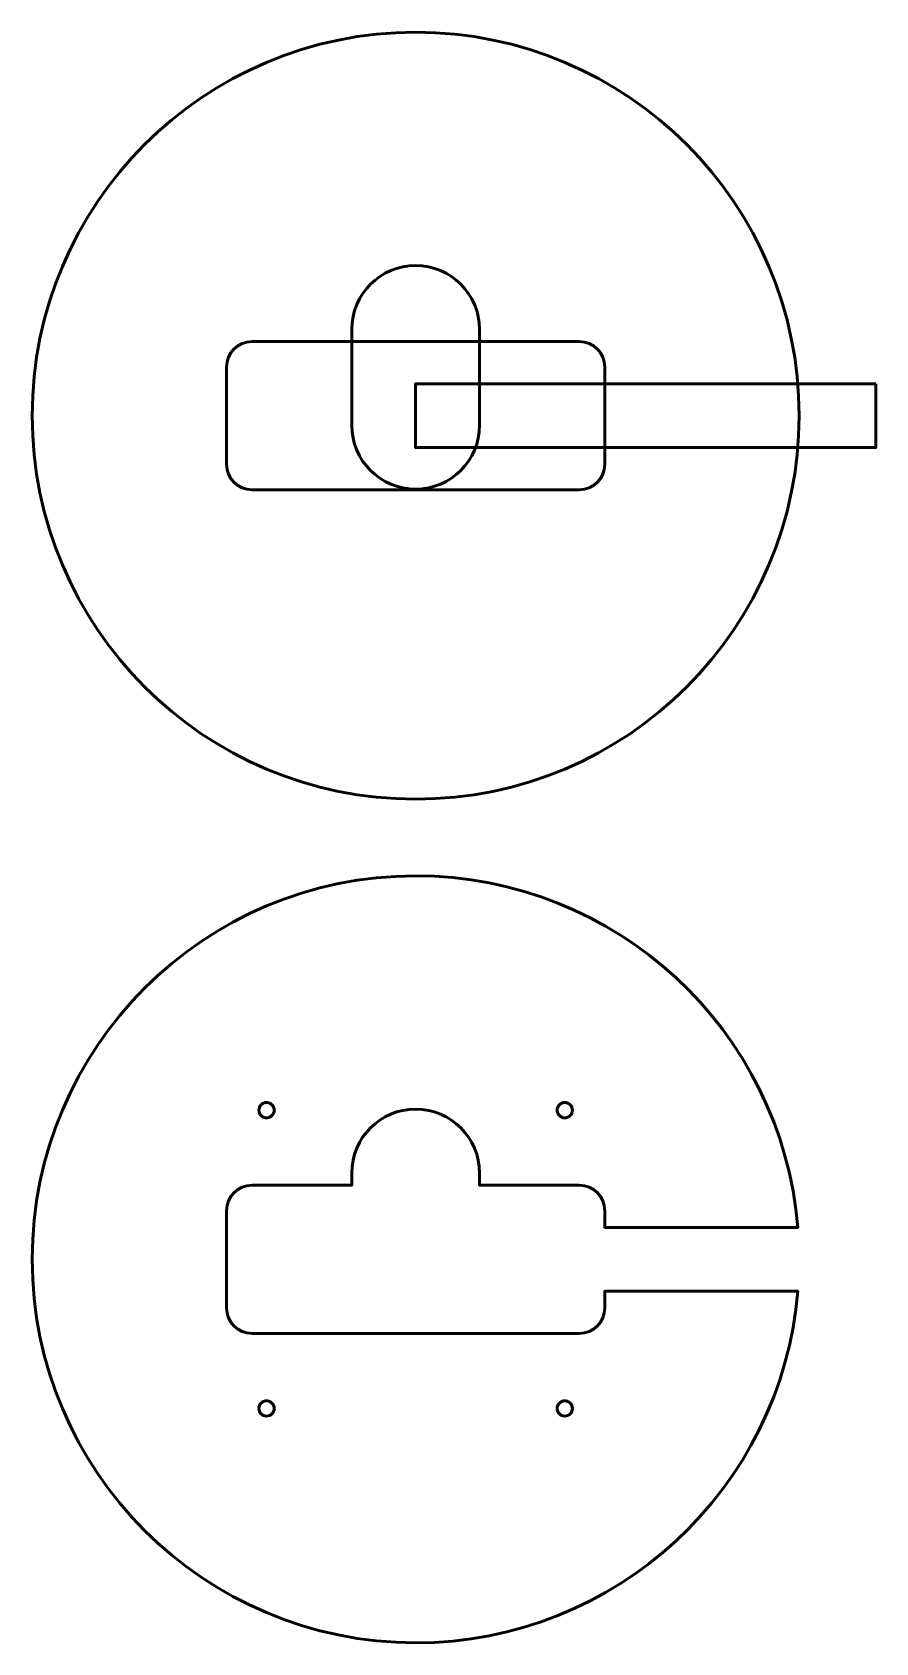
# Model space of a CAD drawing. Header units: centimetres. Extents: x -44 to 32.2, y -22.5 to 43.3.
# Drawn here: x 7.5 to 24, y -22.5 to 9 of the extents above; entities that cross this region are included whole.
import ezdxf

# ---------------------------------------------------------------- set-up
doc = ezdxf.new("R2010")
doc.units = ezdxf.units.CM
doc.header["$MEASUREMENT"] = 0
doc.layers.add('Layer 1', color=7, linetype='Continuous')

msp = doc.modelspace()

# ---------------------------------------------------------------- linework, layer by layer
at = {"layer": 'Layer 1', "lineweight": 53}
msp.add_ellipse((15.00009, 1.4999), major_axis=(0, 7.50009), ratio=1, dxfattribs=at)
for points, knots in [([(16.25, 3.1875), (16.25, 3.1875), (16.25, 1.3125), (16.25, 1.3125), (16.25, 1.3125), (16.25, 0.62213), (15.69037, 0.0625), (15, 0.0625), (15, 0.0625), (14.30963, 0.0625), (13.75, 0.62213), (13.75, 1.3125), (13.75, 1.3125), (13.75, 1.3125), (13.75, 3.1875), (13.75, 3.1875), (13.75, 3.1875), (13.75, 3.87787), (14.30963, 4.4375), (15, 4.4375), (15, 4.4375), (15.69037, 4.4375), (16.25, 3.87787), (16.25, 3.1875)], [0, 0, 0, 0, 0.14285714, 0.14285714, 0.14285714, 0.14285714, 0.28571429, 0.28571429, 0.28571429, 0.28571429, 0.42857143, 0.42857143, 0.42857143, 0.42857143, 0.57142857, 0.57142857, 0.57142857, 0.57142857, 0.71428571, 0.71428571, 0.71428571, 0.71428571, 1, 1, 1, 1]), ([(11.3, 0.55), (11.3, 0.55), (11.3, 2.45), (11.3, 2.45), (11.3, 2.45), (11.3, 2.72614), (11.52386, 2.95), (11.8, 2.95), (11.8, 2.95), (11.8, 2.95), (18.2, 2.95), (18.2, 2.95), (18.2, 2.95), (18.47614, 2.95), (18.7, 2.72614), (18.7, 2.45), (18.7, 2.45), (18.7, 2.45), (18.7, 0.55), (18.7, 0.55), (18.7, 0.55), (18.7, 0.27386), (18.47614, 0.05), (18.2, 0.05), (18.2, 0.05), (18.2, 0.05), (11.8, 0.05), (11.8, 0.05), (11.8, 0.05), (11.52386, 0.05), (11.3, 0.27386), (11.3, 0.55)], [0, 0, 0, 0, 0.11111111, 0.11111111, 0.11111111, 0.11111111, 0.22222222, 0.22222222, 0.22222222, 0.22222222, 0.33333333, 0.33333333, 0.33333333, 0.33333333, 0.44444444, 0.44444444, 0.44444444, 0.44444444, 0.55555556, 0.55555556, 0.55555556, 0.55555556, 0.66666667, 0.66666667, 0.66666667, 0.66666667, 0.77777778, 0.77777778, 0.77777778, 0.77777778, 1, 1, 1, 1]), ([(24, 2.125), (24, 2.125), (15.00002, 2.125), (15.00002, 2.125), (15.00002, 2.125), (15.00002, 2.125), (15.00002, 0.875), (15.00002, 0.875), (15.00002, 0.875), (15.00002, 0.875), (24, 0.875), (24, 0.875), (24, 0.875), (24, 0.875), (24, 2.125), (24, 2.125)], [0, 0, 0, 0, 0.2, 0.2, 0.2, 0.2, 0.4, 0.4, 0.4, 0.4, 0.6, 0.6, 0.6, 0.6, 1, 1, 1, 1]), ([(15, -7.50001), (18.93171, -7.50001), (22.15623, -10.52528), (22.47387, -14.375), (22.47387, -14.375), (22.47387, -14.375), (18.7, -14.375), (18.7, -14.375), (18.7, -14.375), (18.7, -14.375), (18.7, -14.05), (18.7, -14.05), (18.7, -14.05), (18.7, -13.77386), (18.47614, -13.55), (18.2, -13.55), (18.2, -13.55), (18.2, -13.55), (16.25, -13.55), (16.25, -13.55), (16.25, -13.55), (16.25, -13.55), (16.25, -13.3125), (16.25, -13.3125), (16.25, -13.3125), (16.25, -12.62213), (15.69037, -12.0625), (15, -12.0625), (15, -12.0625), (14.30963, -12.0625), (13.75, -12.62213), (13.75, -13.3125), (13.75, -13.3125), (13.75, -13.3125), (13.75, -13.55), (13.75, -13.55), (13.75, -13.55), (13.75, -13.55), (11.8, -13.55), (11.8, -13.55), (11.8, -13.55), (11.52386, -13.55), (11.3, -13.77386), (11.3, -14.05), (11.3, -14.05), (11.3, -14.05), (11.3, -15.95), (11.3, -15.95), (11.3, -15.95), (11.3, -16.22614), (11.52386, -16.45), (11.8, -16.45), (11.8, -16.45), (11.8, -16.45), (18.2, -16.45), (18.2, -16.45), (18.2, -16.45), (18.47614, -16.45), (18.7, -16.22614), (18.7, -15.95), (18.7, -15.95), (18.7, -15.95), (18.7, -15.625), (18.7, -15.625), (18.7, -15.625), (18.7, -15.625), (22.47388, -15.625), (22.47388, -15.625), (22.47388, -15.625), (22.15625, -19.47473), (18.93172, -22.50001), (15, -22.50001), (15, -22.50001), (10.85777, -22.50001), (7.5, -19.14224), (7.5, -15.00001), (7.5, -15.00001), (7.5, -10.85778), (10.85777, -7.50001), (15, -7.50001)], [0, 0, 0, 0, 0.04761905, 0.04761905, 0.04761905, 0.04761905, 0.0952381, 0.0952381, 0.0952381, 0.0952381, 0.14285714, 0.14285714, 0.14285714, 0.14285714, 0.19047619, 0.19047619, 0.19047619, 0.19047619, 0.23809524, 0.23809524, 0.23809524, 0.23809524, 0.28571429, 0.28571429, 0.28571429, 0.28571429, 0.33333333, 0.33333333, 0.33333333, 0.33333333, 0.38095238, 0.38095238, 0.38095238, 0.38095238, 0.42857143, 0.42857143, 0.42857143, 0.42857143, 0.47619048, 0.47619048, 0.47619048, 0.47619048, 0.52380952, 0.52380952, 0.52380952, 0.52380952, 0.57142857, 0.57142857, 0.57142857, 0.57142857, 0.61904762, 0.61904762, 0.61904762, 0.61904762, 0.66666667, 0.66666667, 0.66666667, 0.66666667, 0.71428571, 0.71428571, 0.71428571, 0.71428571, 0.76190476, 0.76190476, 0.76190476, 0.76190476, 0.80952381, 0.80952381, 0.80952381, 0.80952381, 0.85714286, 0.85714286, 0.85714286, 0.85714286, 0.9047619, 0.9047619, 0.9047619, 0.9047619, 1, 1, 1, 1]), ([(12.18925, -11.97712), (12.24783, -12.0357), (12.24783, -12.13067), (12.18925, -12.18925), (12.18925, -12.18925), (12.13067, -12.24783), (12.0357, -12.24783), (11.97712, -12.18925), (11.97712, -12.18925), (11.91854, -12.13067), (11.91854, -12.0357), (11.97712, -11.97712), (11.97712, -11.97712), (12.0357, -11.91854), (12.13067, -11.91854), (12.18925, -11.97712)], [0, 0, 0, 0, 0.2, 0.2, 0.2, 0.2, 0.4, 0.4, 0.4, 0.4, 0.6, 0.6, 0.6, 0.6, 1, 1, 1, 1]), ([(17.81075, -11.97712), (17.86933, -11.91854), (17.9643, -11.91854), (18.02288, -11.97712), (18.02288, -11.97712), (18.08146, -12.0357), (18.08146, -12.13067), (18.02288, -12.18925), (18.02288, -12.18925), (17.9643, -12.24783), (17.86933, -12.24783), (17.81075, -12.18925), (17.81075, -12.18925), (17.75217, -12.13067), (17.75217, -12.0357), (17.81075, -11.97712)], [0, 0, 0, 0, 0.2, 0.2, 0.2, 0.2, 0.4, 0.4, 0.4, 0.4, 0.6, 0.6, 0.6, 0.6, 1, 1, 1, 1]), ([(11.97712, -17.81075), (12.0357, -17.75217), (12.13067, -17.75217), (12.18925, -17.81075), (12.18925, -17.81075), (12.24783, -17.86933), (12.24783, -17.9643), (12.18925, -18.02288), (12.18925, -18.02288), (12.13067, -18.08146), (12.0357, -18.08146), (11.97712, -18.02288), (11.97712, -18.02288), (11.91854, -17.9643), (11.91854, -17.86933), (11.97712, -17.81075)], [0, 0, 0, 0, 0.2, 0.2, 0.2, 0.2, 0.4, 0.4, 0.4, 0.4, 0.6, 0.6, 0.6, 0.6, 1, 1, 1, 1]), ([(18.02288, -17.81075), (18.08146, -17.86933), (18.08146, -17.9643), (18.02288, -18.02288), (18.02288, -18.02288), (17.9643, -18.08146), (17.86933, -18.08146), (17.81075, -18.02288), (17.81075, -18.02288), (17.75217, -17.9643), (17.75217, -17.86933), (17.81075, -17.81075), (17.81075, -17.81075), (17.86933, -17.75217), (17.9643, -17.75217), (18.02288, -17.81075)], [0, 0, 0, 0, 0.2, 0.2, 0.2, 0.2, 0.4, 0.4, 0.4, 0.4, 0.6, 0.6, 0.6, 0.6, 1, 1, 1, 1])]:
    msp.add_open_spline(points, degree=3, knots=knots, dxfattribs=at)

doc.saveas('drawing.dxf')
